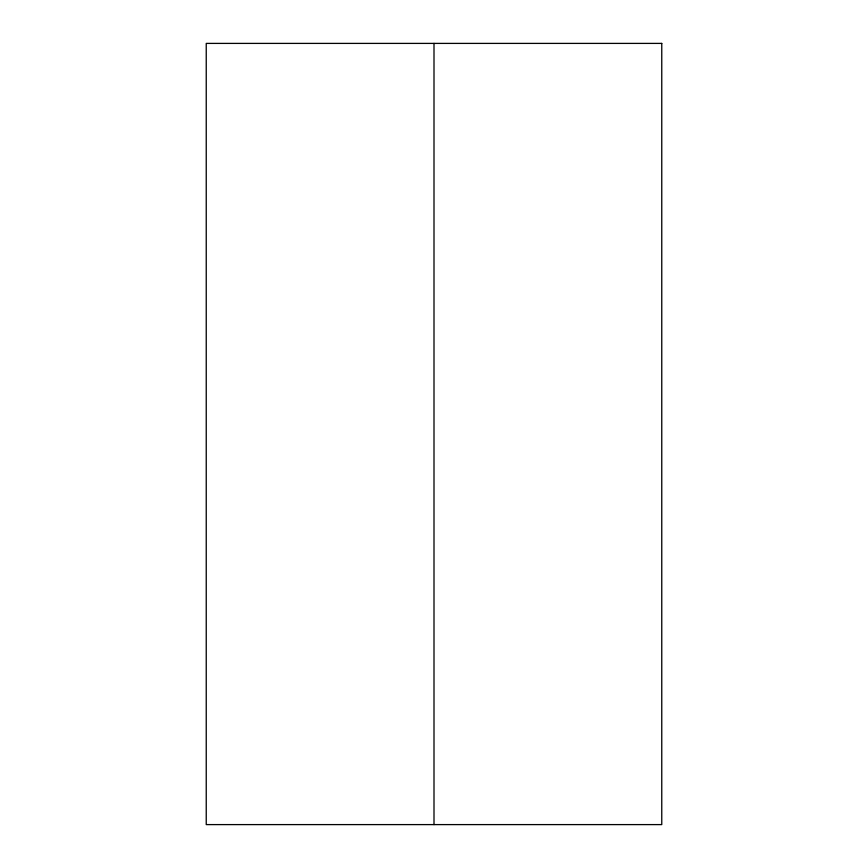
<?xml version="1.0" encoding="UTF-8"?>
<svg xmlns="http://www.w3.org/2000/svg" width="868" height="868" viewBox="0 0 868 868"><rect width="100%" height="100%" fill="white"/><g stroke="black" fill="none" stroke-linecap="round" stroke-linejoin="round"><path stroke-width="1.3" d="M434 43.4L434 824.6M661.763 43.4L206.237 43.4L206.237 824.6L661.763 824.6L661.763 43.4"/></g></svg>
